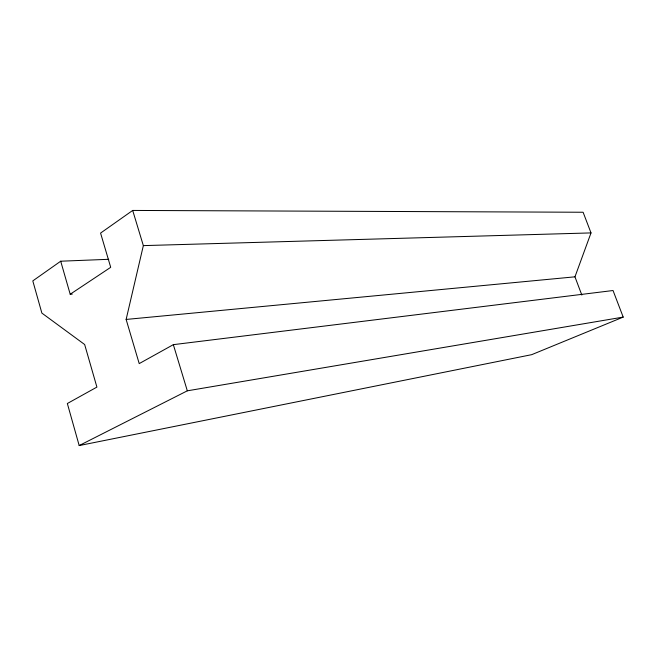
<?xml version="1.0" encoding="UTF-8"?>
<svg xmlns="http://www.w3.org/2000/svg" width="656" height="656" viewBox="0 0 656 656"><rect width="100%" height="100%" fill="white"/><g stroke="black" fill="none" stroke-linecap="round" stroke-linejoin="round"><path stroke-width="0.98" d="M108.748 259.3L60.705 261.211L32.8 280.891L41.869 313.092L84.657 344.523L96.908 387.097L67.347 403.514L79.187 445.563L531.696 354.666L623.2 317.094L613.04 290.526L173.34 344.654L139.211 363.604L126.132 319.439L143.344 245.615L132.692 210.437L583.11 212.249L591.015 232.913L574.959 276.824L581.823 295.052M132.692 210.437L100.573 233.085L110.708 267.32L70.2 294.249L60.705 261.211M79.187 445.563L187.321 390.82L623.2 317.094M126.132 319.439L574.959 276.824M70.2 294.249L72.25 294.109M143.344 245.615L591.015 232.913M173.34 344.654L187.321 390.82"/></g></svg>
